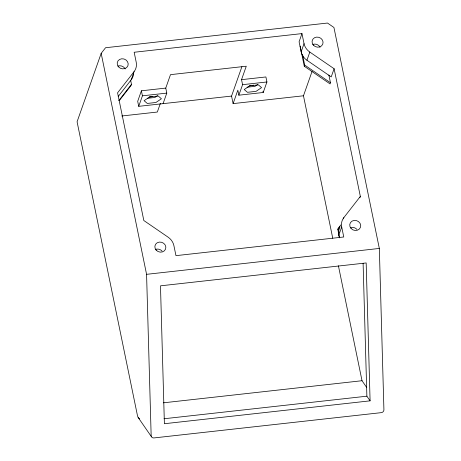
<?xml version="1.0" encoding="UTF-8"?>
<svg xmlns="http://www.w3.org/2000/svg" width="461" height="461" viewBox="0 0 461 461"><rect width="100%" height="100%" fill="white"/><g stroke="black" fill="none" stroke-linecap="round" stroke-linejoin="round"><path stroke-width="0.69" d="M101.172 53.361L146.575 274.33L151.156 435.633A2.783 2.536 -34.6 0 0 153.939 437.933L381.287 412.647A2.783 2.536 -34.6 0 0 383.921 409.743L379.334 248.439L333.931 27.47L327.489 23.05L105.552 47.737L101.172 53.361L77.079 121.767L137.516 415.885L138.144 417.464L151.485 436.78M118.177 96.533L131.206 79.799L134.088 71.622A13.928 12.476 19.4 0 0 136.231 62.304L134.163 52.26L301.967 33.595L304.035 43.639A13.928 12.476 19.4 0 0 309.821 52.076L334.104 68.729L360.346 196.432L359.903 197.688M130.619 80.179L131.471 84.334L131.062 85.504L119.232 100.688M241.541 79.661L265.899 76.952L266.931 81.972L263.225 92.488L238.867 95.197L242.572 84.68L241.541 79.661L246.272 66.223L170.489 74.653L165.758 88.091L141.394 90.8L137.695 101.316L138.726 106.335L231.555 96.078L241.898 66.701M138.726 106.335L142.432 95.819L141.394 90.8M160.399 103.31L157.322 112.04L121.779 115.993M163.085 103.627L166.79 93.11L165.758 88.091M312.045 71.449L303.471 95.784L233.105 103.61L237.836 90.177L238.867 95.197M301.967 33.595L299.091 41.772L301.154 51.816A13.928 12.476 19.4 0 0 306.94 60.253L331.223 76.906L334.104 68.729M301.154 51.816L304.035 43.639M328.877 74.987L330.468 82.744L330.059 83.914L304.277 66.234L304.686 65.064L302.554 54.675M306.94 60.253L309.821 52.076M339.521 237.761L337.815 229.445L338.224 228.281L340.858 224.905M343.393 218.877L343.837 217.621L360.346 196.432M339.371 237.795L338.818 235.116L341.699 226.939A13.928 12.476 19.4 0 1 343.837 217.621M134.088 71.622L117.584 92.811L143.826 220.519L168.104 237.173A13.928 12.476 19.4 0 1 173.895 245.609L175.958 255.653L343.762 236.983L341.699 226.939M118.765 100.642L131.471 84.334M337.815 229.445L340.005 226.633M157.65 95.6L154.913 97.461L147.589 98.274M257.791 84.461L255.054 86.316L247.061 87.21M142.432 95.819L166.79 93.11M242.572 84.68L266.931 81.972M146.575 274.33L379.334 248.439M163.367 402.822L362.023 380.723L366.76 387.58M164.041 418.755L366.875 396.189L370.091 400.84L164.393 423.722L160.48 285.832L366.172 262.949L370.091 400.84M139.648 418.888L138.144 417.464M304.686 65.064L330.468 82.744M338.224 228.281L339.083 232.436M300.151 46.146L304.277 66.234M303.471 95.784L332.75 238.251M338.403 265.761L362.023 380.723M262.966 91.232L263.225 92.488M231.555 96.078L233.105 103.61M363.101 263.329L366.875 396.189M312.696 44.446A5.572 4.99 19.4 0 1 320.061 47.258M117.832 66.125A5.572 4.99 19.4 0 1 125.19 68.937M350.366 227.751A5.572 4.99 19.4 0 1 356.935 229.411M338.818 235.116A13.928 12.476 19.4 0 1 339.884 227.452M133.557 73.783A13.928 12.476 19.4 0 1 131.206 79.799M155.495 249.43A5.572 4.99 19.4 0 1 162.065 251.089M152.268 96.591A5.013 1.965 -11.6 0 1 149.75 96.873M253.659 85.112A5.013 1.965 -11.6 0 1 252.409 85.452M251.124 85.665A5.013 1.965 -11.6 0 1 249.891 85.734M149.566 96.966L144.097 100.688L147.284 103.443L155.945 102.48L161.419 98.763L158.227 96.003L149.566 96.966M249.706 85.827L244.238 89.549L247.43 92.304L256.086 91.341L261.56 87.619L258.367 84.864L249.706 85.827M313.394 45.166A5.572 4.99 19.4 0 0 322.769 44.123A5.572 4.99 19.4 0 0 316.534 37.111A5.572 4.99 19.4 0 0 313.394 45.166M118.523 66.845A5.572 4.99 19.4 0 0 127.899 65.802A5.572 4.99 19.4 0 0 121.664 58.789A5.572 4.99 19.4 0 0 118.523 66.845M351.057 228.466A5.572 4.99 19.4 0 0 360.433 227.423A5.572 4.99 19.4 0 0 354.198 220.416A5.572 4.99 19.4 0 0 351.057 228.466M156.187 250.144A5.572 4.99 19.4 0 0 165.562 249.101A5.572 4.99 19.4 0 0 159.327 242.088A5.572 4.99 19.4 0 0 156.187 250.144"/></g></svg>
